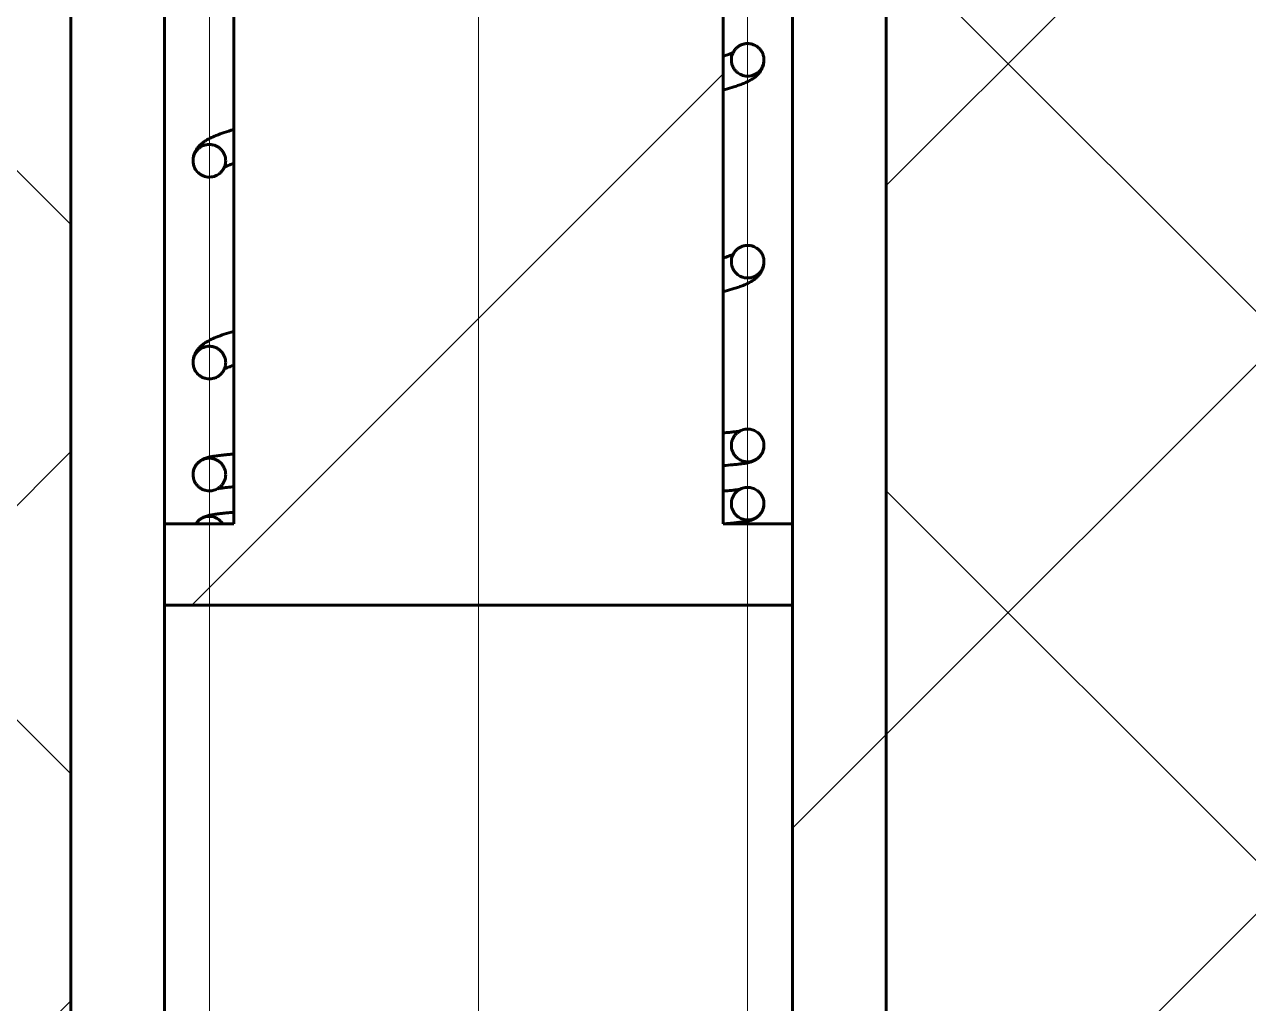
# Model space of a CAD drawing. Header units: millimetres. Extents: x -68 to 2520, y 0 to 297.
# Drawn here: x 2200.106 to 2203.257, y 207.591 to 210.112 of the extents above; entities that cross this region are included whole.
import ezdxf

# ---------------------------------------------------------------- set-up
doc = ezdxf.new("R2010")
doc.units = ezdxf.units.MM
for name, pattern in [('K5LT_AXLED', [13.660316, 9.160316, -1.5, 1.5, -1.5]), ('K5LT_BASIC', [0]), ('K5LT_THIN_INCLUDED_TO_HATCHING', [0])]:
    doc.linetypes.add(name, pattern=pattern)
doc.layers.add('Системный слой', color=7, linetype='Continuous')
pattern_1 = [(45, (0, 0), (-2.1213203, 2.1213203), [])]
pattern_2 = [(45, (0, 0), (-1.0606602, 1.0606602), [])]
pattern_3 = [(45, (0, 0), (-0.7071068, 0.7071068), []), (135, (0, 0), (-0.7071068, -0.7071068), [])]

# ---------------------------------------------------------------- blocks, each defined once
blk = doc.blocks.new('U44')
at = {"layer": 'Системный слой'}
h = blk.add_hatch(dxfattribs=at)
h.set_pattern_fill('Металл', angle=45, style=0, pattern_type=0)
h.set_pattern_definition(pattern_2)
h.paths.add_polyline_path([(2202.0831, 208.6163), (2200.4661, 208.6163), (2200.4661, 208.8263), (2200.6446, 208.8263), (2200.6446, 212.3963), (2200.8546, 212.6063), (2201.6946, 212.6063), (2201.9046, 212.3963), (2201.9046, 208.8263), (2202.0831, 208.8263)])
h = blk.add_hatch(dxfattribs=at)
h.set_pattern_fill('Неметалл', angle=45, style=0, pattern_type=0)
h.set_pattern_definition(pattern_3)
h.paths.add_polyline_path([(2202.3246, 205.8863), (2202.3246, 212.1863), (2206.0418, 212.1863), (2205.279, 207.1178), (2204.6629, 205.8566), (2203.3854, 204.0855), (2200.8594, 202.7789), (2198.7219, 203.5514), (2197.1429, 205.1888), (2196.5291, 207.7816), (2196.4751, 208.5113), (2196.4751, 210.6474), (2196.0899, 212.1863), (2200.2246, 212.1863), (2200.2246, 205.8863), (2200.2246, 205.5713), (2200.2298, 205.5713), (2200.2298, 205.3613), (2202.3193, 205.3613), (2202.3193, 205.5713), (2202.3246, 205.5713)])
h = blk.add_hatch(dxfattribs=at)
h.set_pattern_fill('Металл', angle=45, style=0, pattern_type=0)
h.set_pattern_definition(pattern_1)
h.paths.add_polyline_path([(2202.0831, 212.1863), (2202.3246, 212.1863), (2202.3246, 205.8863), (2202.0831, 205.8863)])
h.paths.add_polyline_path([(2200.2246, 212.1863), (2200.4661, 212.1863), (2200.4661, 205.8863), (2200.2246, 205.8863)])
at = {"layer": 'Системный слой', "color": 30, "linetype": 'K5LT_AXLED', "lineweight": 18, "true_color": 0xff8000}
for p, q in [((2201.2746, 203.3613), (2201.2746, 214.6063)), ((2200.5816, 213.2989), (2200.5816, 206.7789)), ((2201.9676, 213.2989), (2201.9676, 206.7789))]:
    blk.add_line(p, q, dxfattribs=at)
at = {"layer": 'Системный слой', "color": 5, "linetype": 'K5LT_BASIC', "lineweight": 60, "true_color": 0x0000ff}
for p, q in [((2200.6446, 208.8263), (2200.6446, 212.3963)), ((2201.9046, 208.8263), (2201.9046, 212.3963)), ((2200.2246, 212.1863), (2200.2246, 205.8863)), ((2200.4661, 212.1863), (2200.4661, 205.8863)), ((2202.0831, 212.1863), (2202.0831, 205.8863)), ((2202.3246, 212.1863), (2202.3246, 205.8863)), ((2200.6446, 208.8263), (2200.4661, 208.8263)), ((2200.4661, 208.6163), (2200.4661, 208.8263)), ((2200.5467, 208.8263), (2200.6165, 208.8263)), ((2202.0831, 208.8263), (2201.9046, 208.8263)), ((2202.0831, 208.6163), (2202.0831, 208.8263)), ((2200.4661, 208.6163), (2202.0831, 208.6163)), ((2200.6781, 208.6163), (2200.5204, 208.6163)), ((2200.8463, 208.6163), (2200.6884, 208.6163)), ((2201.0146, 208.6163), (2200.8564, 208.6163)), ((2201.1844, 208.6163), (2201.0243, 208.6163)), ((2201.6088, 208.6163), (2201.4503, 208.6163)), ((2201.7768, 208.6163), (2201.6189, 208.6163)), ((2201.9448, 208.6163), (2201.7869, 208.6163))]:
    blk.add_line(p, q, dxfattribs=at)
blk.add_arc((2200.5816, 208.8029), 0.042, 33.842, 146.158, dxfattribs=at)
at = {"layer": 'Системный слой', "color": 7, "linetype": 'K5LT_THIN_INCLUDED_TO_HATCHING', "lineweight": 18}
blk.add_open_spline([(2206.0276, 212.3963), (2206.2117, 209.9347), (2205.7568, 207.7548), (2204.6629, 205.8566), (2204.3054, 205.2362), (2203.9071, 204.5647), (2203.3854, 204.0855), (2202.706, 203.4614), (2201.6832, 202.8425), (2200.8594, 202.7789), (2199.5763, 202.6799), (2197.8447, 204.0206), (2197.1429, 205.1888), (2196.6059, 206.0827), (2196.5612, 207.3902), (2196.4751, 208.5113), (2196.4208, 209.218), (2196.574, 209.9483), (2196.4751, 210.6474), (2196.3913, 211.2396), (2196.2364, 211.8226), (2196.0105, 212.3963)], degree=3, knots=[0, 0, 0, 0, 1, 1, 1, 2, 2, 2, 3, 3, 3, 4, 4, 4, 5, 5, 5, 6, 6, 6, 7, 7, 7, 7], dxfattribs=at)
at = {"layer": 'Системный слой', "color": 5, "linetype": 'K5LT_BASIC', "lineweight": 60, "true_color": 0x0000ff}
for points, knots in [([(2201.9256, 210.0209), (2201.9256, 210.0246), (2201.9264, 210.031), (2201.9296, 210.0393), (2201.9335, 210.0458), (2201.9383, 210.0513), (2201.9441, 210.0559), (2201.9508, 210.0597), (2201.9589, 210.0623), (2201.9679, 210.0632), (2201.9769, 210.0621), (2201.9845, 210.0595), (2201.9909, 210.056), (2201.9964, 210.0517), (2202.0016, 210.046), (2202.0058, 210.0389), (2202.0088, 210.0303), (2202.0096, 210.0242), (2202.0096, 210.0209)], [0, 0, 0, 0, 1.592462, 2.785924, 3.828479, 4.866996, 5.899184, 7.021189, 8.189148, 9.563458, 10.873621, 12.085992, 13.033391, 14.033099, 15.089932, 16.33014, 17.573529, 19, 19, 19, 19]), ([(2201.9046, 210.0303), (2201.9098, 210.0319), (2201.9179, 210.0346), (2201.926, 210.0377), (2201.929, 210.039), (2201.9299, 210.0394)], [0, 0, 0, 0, 2.795788, 4.890683, 6, 6, 6, 6]), ([(2202.0096, 210.0209), (2202.0096, 210.0185), (2202.0093, 210.0143), (2202.0081, 210.0082), (2202.0064, 210.0026), (2202.0039, 209.9969), (2202.0005, 209.9912), (2201.9963, 209.9857), (2201.9911, 209.9802), (2201.9847, 209.9748), (2201.9769, 209.9696), (2201.9674, 209.9645), (2201.9565, 209.9598), (2201.9451, 209.9556), (2201.9299, 209.9506), (2201.9161, 209.9466), (2201.9062, 209.944), (2201.9046, 209.9436)], [0, 0, 0, 0, 0.710322, 1.273445, 1.87884, 2.539284, 3.272261, 4.102554, 5.062224, 6.198866, 7.566426, 9.216873, 11.035123, 12.815144, 14.595165, 17.436996, 18, 18, 18, 18]), ([(2202.0096, 210.0209), (2202.0096, 210.018), (2202.009, 210.0123), (2202.0065, 210.0045), (2202.003, 209.998), (2201.9988, 209.9926), (2201.9936, 209.9877), (2201.9871, 209.9834), (2201.9795, 209.9803), (2201.9714, 209.9788), (2201.9633, 209.9788), (2201.9553, 209.9804), (2201.9482, 209.9834), (2201.9419, 209.9874), (2201.9366, 209.9921), (2201.9319, 209.9982), (2201.9282, 210.0055), (2201.926, 210.0132), (2201.9256, 210.0185), (2201.9256, 210.0209)], [0, 0, 0, 0, 1.312746, 2.58758, 3.677722, 4.686463, 5.689731, 6.920865, 8.1983, 9.417929, 10.659337, 11.860724, 13.123598, 14.118512, 15.228288, 16.35239, 17.621424, 18.912975, 20, 20, 20, 20]), ([(2200.5396, 209.761), (2200.5396, 209.7634), (2200.5399, 209.7676), (2200.541, 209.7737), (2200.5428, 209.7793), (2200.5453, 209.785), (2200.5486, 209.7908), (2200.5529, 209.7965), (2200.5582, 209.8022), (2200.5649, 209.8079), (2200.5733, 209.8138), (2200.5845, 209.82), (2200.5997, 209.8268), (2200.6195, 209.834), (2200.6358, 209.8389), (2200.6446, 209.8412)], [0, 0, 0, 0, 0.631462, 1.136407, 1.684433, 2.288542, 2.966282, 3.743587, 4.654178, 5.746716, 7.084398, 8.746898, 10.824696, 13.400366, 16, 16, 16, 16]), ([(2200.6236, 209.761), (2200.6236, 209.7647), (2200.6227, 209.7711), (2200.6196, 209.7795), (2200.6156, 209.786), (2200.6108, 209.7914), (2200.6051, 209.7961), (2200.5983, 209.7998), (2200.5902, 209.8024), (2200.5813, 209.8033), (2200.5723, 209.8023), (2200.5646, 209.7997), (2200.5582, 209.7961), (2200.5527, 209.7918), (2200.5476, 209.7861), (2200.5433, 209.7791), (2200.5403, 209.7705), (2200.5396, 209.7643), (2200.5396, 209.761)], [0, 0, 0, 0, 1.592461, 2.785924, 3.828479, 4.866996, 5.899184, 7.021189, 8.189148, 9.563458, 10.873621, 12.085992, 13.033391, 14.033099, 15.089932, 16.33014, 17.573529, 19, 19, 19, 19]), ([(2200.5396, 209.761), (2200.5396, 209.7581), (2200.5402, 209.7524), (2200.5426, 209.7447), (2200.5461, 209.7381), (2200.5503, 209.7327), (2200.5555, 209.7278), (2200.562, 209.7235), (2200.5696, 209.7204), (2200.5778, 209.7189), (2200.5858, 209.719), (2200.5939, 209.7206), (2200.6009, 209.7235), (2200.6072, 209.7275), (2200.6125, 209.7323), (2200.6172, 209.7384), (2200.621, 209.7456), (2200.6231, 209.7534), (2200.6236, 209.7586), (2200.6236, 209.761)], [0, 0, 0, 0, 1.312746, 2.58758, 3.677722, 4.686463, 5.689731, 6.920865, 8.1983, 9.417929, 10.659337, 11.860724, 13.123598, 14.118512, 15.228288, 16.35239, 17.621424, 18.912975, 20, 20, 20, 20]), ([(2200.6446, 209.7542), (2200.6407, 209.7529), (2200.6315, 209.7496), (2200.6239, 209.7462), (2200.6206, 209.7445), (2200.62, 209.7442)], [0, 0, 0, 0, 2.062155, 5.274755, 6, 6, 6, 6]), ([(2201.9256, 209.5011), (2201.9256, 209.5048), (2201.9264, 209.5112), (2201.9296, 209.5196), (2201.9335, 209.5261), (2201.9383, 209.5315), (2201.9441, 209.5362), (2201.9508, 209.5399), (2201.9589, 209.5425), (2201.9679, 209.5435), (2201.9769, 209.5424), (2201.9845, 209.5398), (2201.9909, 209.5362), (2201.9964, 209.5319), (2202.0016, 209.5262), (2202.0058, 209.5192), (2202.0088, 209.5106), (2202.0096, 209.5044), (2202.0096, 209.5011)], [0, 0, 0, 0, 1.592462, 2.785924, 3.828479, 4.866996, 5.899184, 7.021189, 8.189148, 9.563458, 10.873621, 12.085992, 13.033391, 14.033099, 15.089932, 16.33014, 17.573529, 19, 19, 19, 19]), ([(2201.9046, 209.5106), (2201.9098, 209.5122), (2201.9179, 209.5149), (2201.926, 209.5179), (2201.929, 209.5192), (2201.9299, 209.5196)], [0, 0, 0, 0, 2.795788, 4.890683, 6, 6, 6, 6]), ([(2202.0096, 209.5011), (2202.0096, 209.4988), (2202.0093, 209.4945), (2202.0081, 209.4885), (2202.0064, 209.4828), (2202.0039, 209.4772), (2202.0005, 209.4715), (2201.9963, 209.4659), (2201.9911, 209.4604), (2201.9847, 209.4551), (2201.9769, 209.4498), (2201.9674, 209.4448), (2201.9565, 209.4401), (2201.9451, 209.4359), (2201.9299, 209.4309), (2201.9161, 209.4269), (2201.9062, 209.4243), (2201.9046, 209.4238)], [0, 0, 0, 0, 0.710322, 1.273445, 1.87884, 2.539284, 3.272261, 4.102554, 5.062224, 6.198866, 7.566426, 9.216873, 11.035123, 12.815144, 14.595165, 17.436996, 18, 18, 18, 18]), ([(2202.0096, 209.5011), (2202.0096, 209.4982), (2202.009, 209.4925), (2202.0065, 209.4848), (2202.003, 209.4782), (2201.9988, 209.4728), (2201.9936, 209.4679), (2201.9871, 209.4637), (2201.9795, 209.4606), (2201.9714, 209.459), (2201.9633, 209.4591), (2201.9553, 209.4607), (2201.9482, 209.4636), (2201.9419, 209.4676), (2201.9366, 209.4724), (2201.9319, 209.4785), (2201.9282, 209.4857), (2201.926, 209.4935), (2201.9256, 209.4987), (2201.9256, 209.5011)], [0, 0, 0, 0, 1.312746, 2.58758, 3.677722, 4.686463, 5.689731, 6.920865, 8.1983, 9.417929, 10.659337, 11.860724, 13.123598, 14.118512, 15.228288, 16.35239, 17.621424, 18.912975, 20, 20, 20, 20]), ([(2200.5396, 209.2412), (2200.5396, 209.2436), (2200.5399, 209.2479), (2200.541, 209.2539), (2200.5428, 209.2596), (2200.5453, 209.2653), (2200.5486, 209.271), (2200.5529, 209.2768), (2200.5582, 209.2825), (2200.5649, 209.2882), (2200.5733, 209.294), (2200.5845, 209.3002), (2200.5997, 209.3071), (2200.6195, 209.3143), (2200.6358, 209.3191), (2200.6446, 209.3215)], [0, 0, 0, 0, 0.631462, 1.136407, 1.684433, 2.288542, 2.966282, 3.743587, 4.654178, 5.746716, 7.084398, 8.746898, 10.824696, 13.400366, 16, 16, 16, 16]), ([(2200.6236, 209.2412), (2200.6236, 209.2449), (2200.6227, 209.2514), (2200.6196, 209.2597), (2200.6156, 209.2662), (2200.6108, 209.2716), (2200.6051, 209.2763), (2200.5983, 209.28), (2200.5902, 209.2827), (2200.5813, 209.2836), (2200.5723, 209.2825), (2200.5646, 209.2799), (2200.5582, 209.2764), (2200.5527, 209.272), (2200.5476, 209.2664), (2200.5433, 209.2593), (2200.5403, 209.2507), (2200.5396, 209.2445), (2200.5396, 209.2412)], [0, 0, 0, 0, 1.592461, 2.785924, 3.828479, 4.866996, 5.899184, 7.021189, 8.189148, 9.563458, 10.873621, 12.085992, 13.033391, 14.033099, 15.089932, 16.33014, 17.573529, 19, 19, 19, 19]), ([(2200.5396, 209.2412), (2200.5396, 209.2384), (2200.5402, 209.2327), (2200.5426, 209.2249), (2200.5461, 209.2184), (2200.5503, 209.2129), (2200.5555, 209.208), (2200.562, 209.2038), (2200.5696, 209.2007), (2200.5778, 209.1992), (2200.5858, 209.1992), (2200.5939, 209.2008), (2200.6009, 209.2037), (2200.6072, 209.2077), (2200.6125, 209.2125), (2200.6172, 209.2186), (2200.621, 209.2259), (2200.6231, 209.2336), (2200.6236, 209.2389), (2200.6236, 209.2412)], [0, 0, 0, 0, 1.312746, 2.58758, 3.677722, 4.686463, 5.689731, 6.920865, 8.1983, 9.417929, 10.659337, 11.860724, 13.123598, 14.118512, 15.228288, 16.35239, 17.621424, 18.912975, 20, 20, 20, 20]), ([(2200.6446, 209.2345), (2200.6407, 209.2331), (2200.6315, 209.2299), (2200.6239, 209.2265), (2200.6206, 209.2247), (2200.62, 209.2244)], [0, 0, 0, 0, 2.062155, 5.274755, 6, 6, 6, 6]), ([(2201.9046, 209.0602), (2201.9103, 209.0607), (2201.9208, 209.0616), (2201.9308, 209.0626), (2201.9363, 209.0633), (2201.9386, 209.0635), (2201.9401, 209.0637), (2201.9416, 209.0639), (2201.9443, 209.0643), (2201.9461, 209.0645), (2201.9474, 209.0647)], [0, 0, 0, 0, 3.141586, 6.148722, 7.15064, 7.651493, 8.152347, 8.6532, 9.152897, 11, 11, 11, 11]), ([(2201.9256, 209.0279), (2201.9256, 209.0292), (2201.9257, 209.0329), (2201.9269, 209.0393), (2201.9296, 209.0465), (2201.9337, 209.0532), (2201.9388, 209.0588), (2201.9447, 209.0634), (2201.9511, 209.0668), (2201.9577, 209.0689), (2201.9642, 209.07), (2201.9706, 209.07), (2201.9766, 209.0691), (2201.9824, 209.0674), (2201.988, 209.0648), (2201.9936, 209.0611), (2201.9989, 209.0563), (2202.0035, 209.0502), (2202.007, 209.0432), (2202.0091, 209.0356), (2202.0096, 209.0305), (2202.0096, 209.0279)], [0, 0, 0, 0, 0.635371, 1.848191, 3.225299, 4.497912, 5.750662, 6.9961, 8.226664, 9.356029, 10.466727, 11.5097, 12.52807, 13.498602, 14.516509, 15.628082, 16.814463, 18.099453, 19.412387, 20.730071, 22, 22, 22, 22]), ([(2201.9046, 208.976), (2201.9135, 208.9767), (2201.9271, 208.9779), (2201.9401, 208.9792), (2201.9462, 208.9799), (2201.9489, 208.9802), (2201.9508, 208.9804), (2201.9534, 208.9808), (2201.9565, 208.9812), (2201.96, 208.9817), (2201.9634, 208.9823), (2201.9667, 208.9829), (2201.9699, 208.9836), (2201.9732, 208.9844), (2201.9772, 208.9856), (2201.9823, 208.9875), (2201.9891, 208.9909), (2201.9958, 208.9961), (2202.0006, 209.0015), (2202.0042, 209.0069), (2202.0067, 209.0123), (2202.0084, 209.0176), (2202.0094, 209.0228), (2202.0096, 209.0263), (2202.0096, 209.0279)], [0, 0, 0, 0, 4.670773, 7.80962, 8.855432, 9.378304, 9.901176, 10.423771, 11.468961, 12.52152, 13.567838, 14.613222, 15.657429, 16.701635, 17.745841, 19.312683, 20.838583, 21.772542, 22.484127, 23.085285, 23.621368, 24.11109, 24.563671, 25, 25, 25, 25]), ([(2202.0096, 209.0279), (2202.0096, 209.0251), (2202.009, 209.0195), (2202.0066, 209.0118), (2202.0031, 209.0052), (2201.9988, 208.9995), (2201.9934, 208.9946), (2201.9869, 208.9904), (2201.9795, 208.9874), (2201.9719, 208.9859), (2201.9648, 208.9858), (2201.9586, 208.9868), (2201.9528, 208.9885), (2201.9471, 208.9911), (2201.9415, 208.9947), (2201.9363, 208.9996), (2201.9316, 209.0057), (2201.9282, 209.0126), (2201.9261, 209.0202), (2201.9256, 209.0252), (2201.9256, 209.0279)], [0, 0, 0, 0, 1.365395, 2.653236, 3.835292, 4.923251, 6.061444, 7.295259, 8.606467, 9.863945, 10.976345, 11.959094, 12.885543, 13.857199, 14.918257, 16.050726, 17.27733, 18.576625, 19.718251, 21, 21, 21, 21]), ([(2200.5396, 208.9529), (2200.5396, 208.9538), (2200.5396, 208.9559), (2200.54, 208.9596), (2200.5409, 208.964), (2200.5426, 208.969), (2200.5449, 208.9739), (2200.548, 208.9787), (2200.5518, 208.9832), (2200.5563, 208.9872), (2200.5613, 208.9906), (2200.5669, 208.9934), (2200.5722, 208.9954), (2200.5767, 208.9967), (2200.5805, 208.9977), (2200.5837, 208.9984), (2200.587, 208.999), (2200.5904, 208.9996), (2200.5946, 209.0003), (2200.5997, 209.001), (2200.6058, 209.0018), (2200.613, 209.0027), (2200.6223, 209.0037), (2200.633, 209.0047), (2200.641, 209.0054), (2200.6446, 209.0057)], [0, 0, 0, 0, 0.237357, 0.555433, 1.002449, 1.480709, 1.99571, 2.556545, 3.179596, 3.8964, 4.768094, 5.911397, 7.540704, 9.257313, 10.33169, 11.418209, 12.500098, 13.581986, 14.661971, 16.279521, 17.885864, 19.468194, 21.545338, 24.067699, 26, 26, 26, 26]), ([(2200.6236, 208.9529), (2200.6236, 208.9542), (2200.6234, 208.9579), (2200.6223, 208.9643), (2200.6195, 208.9715), (2200.6154, 208.9782), (2200.6104, 208.9838), (2200.6044, 208.9884), (2200.598, 208.9918), (2200.5914, 208.9939), (2200.5849, 208.995), (2200.5786, 208.995), (2200.5725, 208.9941), (2200.5668, 208.9924), (2200.5611, 208.9898), (2200.5555, 208.9861), (2200.5503, 208.9813), (2200.5457, 208.9752), (2200.5422, 208.9682), (2200.54, 208.9606), (2200.5396, 208.9555), (2200.5396, 208.9529)], [0, 0, 0, 0, 0.635371, 1.848191, 3.225299, 4.497912, 5.750662, 6.9961, 8.226663, 9.356029, 10.466727, 11.5097, 12.52807, 13.498602, 14.516509, 15.628082, 16.814463, 18.099453, 19.412387, 20.730071, 22, 22, 22, 22]), ([(2200.5396, 208.9529), (2200.5396, 208.9501), (2200.5401, 208.9445), (2200.5425, 208.9368), (2200.546, 208.9302), (2200.5504, 208.9245), (2200.5557, 208.9196), (2200.5622, 208.9154), (2200.5696, 208.9124), (2200.5773, 208.9109), (2200.5843, 208.9108), (2200.5906, 208.9118), (2200.5964, 208.9135), (2200.602, 208.9161), (2200.6076, 208.9197), (2200.6129, 208.9246), (2200.6175, 208.9307), (2200.6209, 208.9376), (2200.6231, 208.9452), (2200.6236, 208.9502), (2200.6236, 208.9529)], [0, 0, 0, 0, 1.365395, 2.653236, 3.835292, 4.923251, 6.061444, 7.295258, 8.606467, 9.863944, 10.976345, 11.959094, 12.885543, 13.857199, 14.918257, 16.050726, 17.27733, 18.576625, 19.71825, 21, 21, 21, 21]), ([(2200.6024, 208.9165), (2200.6036, 208.9167), (2200.6057, 208.9171), (2200.6097, 208.9177), (2200.614, 208.9182), (2200.62, 208.919), (2200.6296, 208.9201), (2200.6384, 208.9209), (2200.6446, 208.9215)], [0, 0, 0, 0, 1.42655, 2.239326, 3.455449, 4.658626, 6.245066, 9, 9, 9, 9]), ([(2201.9046, 208.9102), (2201.9103, 208.9107), (2201.9208, 208.9116), (2201.9308, 208.9126), (2201.9363, 208.9133), (2201.9386, 208.9135), (2201.9401, 208.9137), (2201.9416, 208.9139), (2201.9443, 208.9143), (2201.9461, 208.9145), (2201.9474, 208.9147)], [0, 0, 0, 0, 3.141586, 6.148722, 7.15064, 7.651493, 8.152347, 8.6532, 9.152897, 11, 11, 11, 11]), ([(2201.9256, 208.8779), (2201.9256, 208.8792), (2201.9257, 208.8829), (2201.9269, 208.8893), (2201.9296, 208.8965), (2201.9337, 208.9032), (2201.9388, 208.9088), (2201.9447, 208.9134), (2201.9511, 208.9168), (2201.9577, 208.9189), (2201.9642, 208.92), (2201.9706, 208.92), (2201.9766, 208.9191), (2201.9824, 208.9174), (2201.988, 208.9148), (2201.9936, 208.9111), (2201.9989, 208.9063), (2202.0035, 208.9002), (2202.007, 208.8932), (2202.0091, 208.8856), (2202.0096, 208.8805), (2202.0096, 208.8779)], [0, 0, 0, 0, 0.635371, 1.848191, 3.225299, 4.497912, 5.750662, 6.9961, 8.226664, 9.356029, 10.466727, 11.5097, 12.52807, 13.498602, 14.516509, 15.628082, 16.814463, 18.099453, 19.412387, 20.730071, 22, 22, 22, 22]), ([(2201.9086, 208.8263), (2201.916, 208.8269), (2201.9282, 208.828), (2201.9401, 208.8292), (2201.9462, 208.8299), (2201.9489, 208.8302), (2201.9508, 208.8304), (2201.9534, 208.8308), (2201.9565, 208.8312), (2201.96, 208.8317), (2201.9634, 208.8323), (2201.9667, 208.8329), (2201.9699, 208.8336), (2201.9732, 208.8344), (2201.9772, 208.8356), (2201.9823, 208.8375), (2201.9891, 208.8409), (2201.9958, 208.8461), (2202.0006, 208.8515), (2202.0042, 208.8569), (2202.0067, 208.8623), (2202.0084, 208.8676), (2202.0094, 208.8728), (2202.0096, 208.8763), (2202.0096, 208.8779)], [0, 0, 0, 0, 4.070256, 7.301823, 8.378528, 8.916845, 9.455163, 9.993195, 11.069259, 12.152911, 13.230136, 14.306401, 15.381453, 16.456504, 17.531556, 19.144682, 20.715657, 21.677204, 22.409809, 23.028725, 23.580643, 24.084832, 24.550782, 25, 25, 25, 25]), ([(2202.0096, 208.8779), (2202.0096, 208.8751), (2202.009, 208.8695), (2202.0066, 208.8618), (2202.0031, 208.8552), (2201.9988, 208.8495), (2201.9934, 208.8446), (2201.9869, 208.8404), (2201.9795, 208.8374), (2201.9719, 208.8359), (2201.9648, 208.8358), (2201.9586, 208.8368), (2201.9528, 208.8385), (2201.9471, 208.8411), (2201.9415, 208.8447), (2201.9363, 208.8496), (2201.9316, 208.8557), (2201.9282, 208.8626), (2201.9261, 208.8702), (2201.9256, 208.8752), (2201.9256, 208.8779)], [0, 0, 0, 0, 1.365395, 2.653236, 3.835292, 4.923251, 6.061444, 7.295259, 8.606467, 9.863945, 10.976345, 11.959094, 12.885543, 13.857199, 14.918257, 16.050726, 17.27733, 18.576625, 19.718251, 21, 21, 21, 21]), ([(2200.5465, 208.8263), (2200.547, 208.827), (2200.5486, 208.8294), (2200.5518, 208.8332), (2200.5563, 208.8372), (2200.5613, 208.8406), (2200.5668, 208.8434), (2200.5722, 208.8454), (2200.5766, 208.8467), (2200.5805, 208.8477), (2200.5837, 208.8484), (2200.587, 208.849), (2200.5904, 208.8496), (2200.5946, 208.8503), (2200.5997, 208.851), (2200.6058, 208.8518), (2200.613, 208.8527), (2200.6223, 208.8537), (2200.633, 208.8547), (2200.641, 208.8554), (2200.6446, 208.8557)], [0, 0, 0, 0, 0.226876, 0.77684, 1.411604, 2.183387, 3.195305, 4.637137, 6.164392, 7.116392, 8.07915, 9.037806, 9.996462, 10.953431, 12.386734, 13.810106, 15.212201, 17.052747, 19.287798, 21, 21, 21, 21])]:
    blk.add_open_spline(points, degree=3, knots=knots, dxfattribs=at)
blk = doc.blocks.new('U52')
at = {"layer": 'Системный слой'}
h = blk.add_hatch(dxfattribs=at)
h.set_pattern_fill('Металл', angle=45, style=0, pattern_type=0)
h.set_pattern_definition(pattern_2)
h.paths.add_polyline_path([(2202.0831, 208.6163), (2200.4661, 208.6163), (2200.4661, 208.8263), (2200.6446, 208.8263), (2200.6446, 212.3963), (2200.8546, 212.6063), (2201.6946, 212.6063), (2201.9046, 212.3963), (2201.9046, 208.8263), (2202.0831, 208.8263)])
h = blk.add_hatch(dxfattribs=at)
h.set_pattern_fill('Неметалл', angle=45, style=0, pattern_type=0)
h.set_pattern_definition(pattern_3)
h.paths.add_polyline_path([(2202.3246, 205.8863), (2202.3246, 212.1863), (2206.0418, 212.1863), (2205.279, 207.1178), (2204.6629, 205.8566), (2203.3854, 204.0855), (2200.8594, 202.7789), (2198.7219, 203.5514), (2197.1429, 205.1888), (2196.5291, 207.7816), (2196.4751, 208.5113), (2196.4751, 210.6474), (2196.0899, 212.1863), (2200.2246, 212.1863), (2200.2246, 205.8863), (2200.2246, 205.5713), (2200.2298, 205.5713), (2200.2298, 205.3613), (2202.3193, 205.3613), (2202.3193, 205.5713), (2202.3246, 205.5713)])
h = blk.add_hatch(dxfattribs=at)
h.set_pattern_fill('Металл', angle=45, style=0, pattern_type=0)
h.set_pattern_definition(pattern_1)
h.paths.add_polyline_path([(2202.0831, 212.1863), (2202.3246, 212.1863), (2202.3246, 205.8863), (2202.0831, 205.8863)])
h.paths.add_polyline_path([(2200.2246, 212.1863), (2200.4661, 212.1863), (2200.4661, 205.8863), (2200.2246, 205.8863)])
at = {"layer": 'Системный слой', "color": 30, "linetype": 'K5LT_AXLED', "lineweight": 18, "true_color": 0xff8000}
for p, q in [((2201.2746, 203.3613), (2201.2746, 214.6063)), ((2200.5816, 213.2989), (2200.5816, 206.7789)), ((2201.9676, 213.2989), (2201.9676, 206.7789))]:
    blk.add_line(p, q, dxfattribs=at)
at = {"layer": 'Системный слой', "color": 5, "linetype": 'K5LT_BASIC', "lineweight": 60, "true_color": 0x0000ff}
for p, q in [((2200.6446, 208.8263), (2200.6446, 212.3963)), ((2201.9046, 208.8263), (2201.9046, 212.3963)), ((2200.2246, 212.1863), (2200.2246, 205.8863)), ((2200.4661, 212.1863), (2200.4661, 205.8863)), ((2202.0831, 212.1863), (2202.0831, 205.8863)), ((2202.3246, 212.1863), (2202.3246, 205.8863)), ((2200.6446, 208.8263), (2200.4661, 208.8263)), ((2200.4661, 208.6163), (2200.4661, 208.8263)), ((2200.5467, 208.8263), (2200.6165, 208.8263)), ((2202.0831, 208.8263), (2201.9046, 208.8263)), ((2202.0831, 208.6163), (2202.0831, 208.8263)), ((2200.4661, 208.6163), (2202.0831, 208.6163)), ((2200.6781, 208.6163), (2200.5204, 208.6163)), ((2200.8463, 208.6163), (2200.6884, 208.6163)), ((2201.0146, 208.6163), (2200.8564, 208.6163)), ((2201.1844, 208.6163), (2201.0243, 208.6163)), ((2201.6088, 208.6163), (2201.4503, 208.6163)), ((2201.7768, 208.6163), (2201.6189, 208.6163)), ((2201.9448, 208.6163), (2201.7869, 208.6163))]:
    blk.add_line(p, q, dxfattribs=at)
blk.add_arc((2200.5816, 208.8029), 0.042, 33.842, 146.158, dxfattribs=at)
at = {"layer": 'Системный слой', "color": 7, "linetype": 'K5LT_THIN_INCLUDED_TO_HATCHING', "lineweight": 18}
blk.add_open_spline([(2206.0276, 212.3963), (2206.2117, 209.9347), (2205.7568, 207.7548), (2204.6629, 205.8566), (2204.3054, 205.2362), (2203.9071, 204.5647), (2203.3854, 204.0855), (2202.706, 203.4614), (2201.6832, 202.8425), (2200.8594, 202.7789), (2199.5763, 202.6799), (2197.8447, 204.0206), (2197.1429, 205.1888), (2196.6059, 206.0827), (2196.5612, 207.3902), (2196.4751, 208.5113), (2196.4208, 209.218), (2196.574, 209.9483), (2196.4751, 210.6474), (2196.3913, 211.2396), (2196.2364, 211.8226), (2196.0105, 212.3963)], degree=3, knots=[0, 0, 0, 0, 1, 1, 1, 2, 2, 2, 3, 3, 3, 4, 4, 4, 5, 5, 5, 6, 6, 6, 7, 7, 7, 7], dxfattribs=at)
at = {"layer": 'Системный слой', "color": 5, "linetype": 'K5LT_BASIC', "lineweight": 60, "true_color": 0x0000ff}
for points, knots in [([(2201.9256, 210.0209), (2201.9256, 210.0246), (2201.9264, 210.031), (2201.9296, 210.0393), (2201.9335, 210.0458), (2201.9383, 210.0513), (2201.9441, 210.0559), (2201.9508, 210.0597), (2201.9589, 210.0623), (2201.9679, 210.0632), (2201.9769, 210.0621), (2201.9845, 210.0595), (2201.9909, 210.056), (2201.9964, 210.0517), (2202.0016, 210.046), (2202.0058, 210.0389), (2202.0088, 210.0303), (2202.0096, 210.0242), (2202.0096, 210.0209)], [0, 0, 0, 0, 1.592462, 2.785924, 3.828479, 4.866996, 5.899184, 7.021189, 8.189148, 9.563458, 10.873621, 12.085992, 13.033391, 14.033099, 15.089932, 16.33014, 17.573529, 19, 19, 19, 19]), ([(2201.9046, 210.0303), (2201.9098, 210.0319), (2201.9179, 210.0346), (2201.926, 210.0377), (2201.929, 210.039), (2201.9299, 210.0394)], [0, 0, 0, 0, 2.795788, 4.890683, 6, 6, 6, 6]), ([(2202.0096, 210.0209), (2202.0096, 210.0185), (2202.0093, 210.0143), (2202.0081, 210.0082), (2202.0064, 210.0026), (2202.0039, 209.9969), (2202.0005, 209.9912), (2201.9963, 209.9857), (2201.9911, 209.9802), (2201.9847, 209.9748), (2201.9769, 209.9696), (2201.9674, 209.9645), (2201.9565, 209.9598), (2201.9451, 209.9556), (2201.9299, 209.9506), (2201.9161, 209.9466), (2201.9062, 209.944), (2201.9046, 209.9436)], [0, 0, 0, 0, 0.710322, 1.273445, 1.87884, 2.539284, 3.272261, 4.102554, 5.062224, 6.198866, 7.566426, 9.216873, 11.035123, 12.815144, 14.595165, 17.436996, 18, 18, 18, 18]), ([(2202.0096, 210.0209), (2202.0096, 210.018), (2202.009, 210.0123), (2202.0065, 210.0045), (2202.003, 209.998), (2201.9988, 209.9926), (2201.9936, 209.9877), (2201.9871, 209.9834), (2201.9795, 209.9803), (2201.9714, 209.9788), (2201.9633, 209.9788), (2201.9553, 209.9804), (2201.9482, 209.9834), (2201.9419, 209.9874), (2201.9366, 209.9921), (2201.9319, 209.9982), (2201.9282, 210.0055), (2201.926, 210.0132), (2201.9256, 210.0185), (2201.9256, 210.0209)], [0, 0, 0, 0, 1.312746, 2.58758, 3.677722, 4.686463, 5.689731, 6.920865, 8.1983, 9.417929, 10.659337, 11.860724, 13.123598, 14.118512, 15.228288, 16.35239, 17.621424, 18.912975, 20, 20, 20, 20]), ([(2200.5396, 209.761), (2200.5396, 209.7634), (2200.5399, 209.7676), (2200.541, 209.7737), (2200.5428, 209.7793), (2200.5453, 209.785), (2200.5486, 209.7908), (2200.5529, 209.7965), (2200.5582, 209.8022), (2200.5649, 209.8079), (2200.5733, 209.8138), (2200.5845, 209.82), (2200.5997, 209.8268), (2200.6195, 209.834), (2200.6358, 209.8389), (2200.6446, 209.8412)], [0, 0, 0, 0, 0.631462, 1.136407, 1.684433, 2.288542, 2.966282, 3.743587, 4.654178, 5.746716, 7.084398, 8.746898, 10.824696, 13.400366, 16, 16, 16, 16]), ([(2200.6236, 209.761), (2200.6236, 209.7647), (2200.6227, 209.7711), (2200.6196, 209.7795), (2200.6156, 209.786), (2200.6108, 209.7914), (2200.6051, 209.7961), (2200.5983, 209.7998), (2200.5902, 209.8024), (2200.5813, 209.8033), (2200.5723, 209.8023), (2200.5646, 209.7997), (2200.5582, 209.7961), (2200.5527, 209.7918), (2200.5476, 209.7861), (2200.5433, 209.7791), (2200.5403, 209.7705), (2200.5396, 209.7643), (2200.5396, 209.761)], [0, 0, 0, 0, 1.592461, 2.785924, 3.828479, 4.866996, 5.899184, 7.021189, 8.189148, 9.563458, 10.873621, 12.085992, 13.033391, 14.033099, 15.089932, 16.33014, 17.573529, 19, 19, 19, 19]), ([(2200.5396, 209.761), (2200.5396, 209.7581), (2200.5402, 209.7524), (2200.5426, 209.7447), (2200.5461, 209.7381), (2200.5503, 209.7327), (2200.5555, 209.7278), (2200.562, 209.7235), (2200.5696, 209.7204), (2200.5778, 209.7189), (2200.5858, 209.719), (2200.5939, 209.7206), (2200.6009, 209.7235), (2200.6072, 209.7275), (2200.6125, 209.7323), (2200.6172, 209.7384), (2200.621, 209.7456), (2200.6231, 209.7534), (2200.6236, 209.7586), (2200.6236, 209.761)], [0, 0, 0, 0, 1.312746, 2.58758, 3.677722, 4.686463, 5.689731, 6.920865, 8.1983, 9.417929, 10.659337, 11.860724, 13.123598, 14.118512, 15.228288, 16.35239, 17.621424, 18.912975, 20, 20, 20, 20]), ([(2200.6446, 209.7542), (2200.6407, 209.7529), (2200.6315, 209.7496), (2200.6239, 209.7462), (2200.6206, 209.7445), (2200.62, 209.7442)], [0, 0, 0, 0, 2.062155, 5.274755, 6, 6, 6, 6]), ([(2201.9256, 209.5011), (2201.9256, 209.5048), (2201.9264, 209.5112), (2201.9296, 209.5196), (2201.9335, 209.5261), (2201.9383, 209.5315), (2201.9441, 209.5362), (2201.9508, 209.5399), (2201.9589, 209.5425), (2201.9679, 209.5435), (2201.9769, 209.5424), (2201.9845, 209.5398), (2201.9909, 209.5362), (2201.9964, 209.5319), (2202.0016, 209.5262), (2202.0058, 209.5192), (2202.0088, 209.5106), (2202.0096, 209.5044), (2202.0096, 209.5011)], [0, 0, 0, 0, 1.592462, 2.785924, 3.828479, 4.866996, 5.899184, 7.021189, 8.189148, 9.563458, 10.873621, 12.085992, 13.033391, 14.033099, 15.089932, 16.33014, 17.573529, 19, 19, 19, 19]), ([(2201.9046, 209.5106), (2201.9098, 209.5122), (2201.9179, 209.5149), (2201.926, 209.5179), (2201.929, 209.5192), (2201.9299, 209.5196)], [0, 0, 0, 0, 2.795788, 4.890683, 6, 6, 6, 6]), ([(2202.0096, 209.5011), (2202.0096, 209.4988), (2202.0093, 209.4945), (2202.0081, 209.4885), (2202.0064, 209.4828), (2202.0039, 209.4772), (2202.0005, 209.4715), (2201.9963, 209.4659), (2201.9911, 209.4604), (2201.9847, 209.4551), (2201.9769, 209.4498), (2201.9674, 209.4448), (2201.9565, 209.4401), (2201.9451, 209.4359), (2201.9299, 209.4309), (2201.9161, 209.4269), (2201.9062, 209.4243), (2201.9046, 209.4238)], [0, 0, 0, 0, 0.710322, 1.273445, 1.87884, 2.539284, 3.272261, 4.102554, 5.062224, 6.198866, 7.566426, 9.216873, 11.035123, 12.815144, 14.595165, 17.436996, 18, 18, 18, 18]), ([(2202.0096, 209.5011), (2202.0096, 209.4982), (2202.009, 209.4925), (2202.0065, 209.4848), (2202.003, 209.4782), (2201.9988, 209.4728), (2201.9936, 209.4679), (2201.9871, 209.4637), (2201.9795, 209.4606), (2201.9714, 209.459), (2201.9633, 209.4591), (2201.9553, 209.4607), (2201.9482, 209.4636), (2201.9419, 209.4676), (2201.9366, 209.4724), (2201.9319, 209.4785), (2201.9282, 209.4857), (2201.926, 209.4935), (2201.9256, 209.4987), (2201.9256, 209.5011)], [0, 0, 0, 0, 1.312746, 2.58758, 3.677722, 4.686463, 5.689731, 6.920865, 8.1983, 9.417929, 10.659337, 11.860724, 13.123598, 14.118512, 15.228288, 16.35239, 17.621424, 18.912975, 20, 20, 20, 20]), ([(2200.5396, 209.2412), (2200.5396, 209.2436), (2200.5399, 209.2479), (2200.541, 209.2539), (2200.5428, 209.2596), (2200.5453, 209.2653), (2200.5486, 209.271), (2200.5529, 209.2768), (2200.5582, 209.2825), (2200.5649, 209.2882), (2200.5733, 209.294), (2200.5845, 209.3002), (2200.5997, 209.3071), (2200.6195, 209.3143), (2200.6358, 209.3191), (2200.6446, 209.3215)], [0, 0, 0, 0, 0.631462, 1.136407, 1.684433, 2.288542, 2.966282, 3.743587, 4.654178, 5.746716, 7.084398, 8.746898, 10.824696, 13.400366, 16, 16, 16, 16]), ([(2200.6236, 209.2412), (2200.6236, 209.2449), (2200.6227, 209.2514), (2200.6196, 209.2597), (2200.6156, 209.2662), (2200.6108, 209.2716), (2200.6051, 209.2763), (2200.5983, 209.28), (2200.5902, 209.2827), (2200.5813, 209.2836), (2200.5723, 209.2825), (2200.5646, 209.2799), (2200.5582, 209.2764), (2200.5527, 209.272), (2200.5476, 209.2664), (2200.5433, 209.2593), (2200.5403, 209.2507), (2200.5396, 209.2445), (2200.5396, 209.2412)], [0, 0, 0, 0, 1.592461, 2.785924, 3.828479, 4.866996, 5.899184, 7.021189, 8.189148, 9.563458, 10.873621, 12.085992, 13.033391, 14.033099, 15.089932, 16.33014, 17.573529, 19, 19, 19, 19]), ([(2200.5396, 209.2412), (2200.5396, 209.2384), (2200.5402, 209.2327), (2200.5426, 209.2249), (2200.5461, 209.2184), (2200.5503, 209.2129), (2200.5555, 209.208), (2200.562, 209.2038), (2200.5696, 209.2007), (2200.5778, 209.1992), (2200.5858, 209.1992), (2200.5939, 209.2008), (2200.6009, 209.2037), (2200.6072, 209.2077), (2200.6125, 209.2125), (2200.6172, 209.2186), (2200.621, 209.2259), (2200.6231, 209.2336), (2200.6236, 209.2389), (2200.6236, 209.2412)], [0, 0, 0, 0, 1.312746, 2.58758, 3.677722, 4.686463, 5.689731, 6.920865, 8.1983, 9.417929, 10.659337, 11.860724, 13.123598, 14.118512, 15.228288, 16.35239, 17.621424, 18.912975, 20, 20, 20, 20]), ([(2200.6446, 209.2345), (2200.6407, 209.2331), (2200.6315, 209.2299), (2200.6239, 209.2265), (2200.6206, 209.2247), (2200.62, 209.2244)], [0, 0, 0, 0, 2.062155, 5.274755, 6, 6, 6, 6]), ([(2201.9046, 209.0602), (2201.9103, 209.0607), (2201.9208, 209.0616), (2201.9308, 209.0626), (2201.9363, 209.0633), (2201.9386, 209.0635), (2201.9401, 209.0637), (2201.9416, 209.0639), (2201.9443, 209.0643), (2201.9461, 209.0645), (2201.9474, 209.0647)], [0, 0, 0, 0, 3.141586, 6.148722, 7.15064, 7.651493, 8.152347, 8.6532, 9.152897, 11, 11, 11, 11]), ([(2201.9256, 209.0279), (2201.9256, 209.0292), (2201.9257, 209.0329), (2201.9269, 209.0393), (2201.9296, 209.0465), (2201.9337, 209.0532), (2201.9388, 209.0588), (2201.9447, 209.0634), (2201.9511, 209.0668), (2201.9577, 209.0689), (2201.9642, 209.07), (2201.9706, 209.07), (2201.9766, 209.0691), (2201.9824, 209.0674), (2201.988, 209.0648), (2201.9936, 209.0611), (2201.9989, 209.0563), (2202.0035, 209.0502), (2202.007, 209.0432), (2202.0091, 209.0356), (2202.0096, 209.0305), (2202.0096, 209.0279)], [0, 0, 0, 0, 0.635371, 1.848191, 3.225299, 4.497912, 5.750662, 6.9961, 8.226664, 9.356029, 10.466727, 11.5097, 12.52807, 13.498602, 14.516509, 15.628082, 16.814463, 18.099453, 19.412387, 20.730071, 22, 22, 22, 22]), ([(2201.9046, 208.976), (2201.9135, 208.9767), (2201.9271, 208.9779), (2201.9401, 208.9792), (2201.9462, 208.9799), (2201.9489, 208.9802), (2201.9508, 208.9804), (2201.9534, 208.9808), (2201.9565, 208.9812), (2201.96, 208.9817), (2201.9634, 208.9823), (2201.9667, 208.9829), (2201.9699, 208.9836), (2201.9732, 208.9844), (2201.9772, 208.9856), (2201.9823, 208.9875), (2201.9891, 208.9909), (2201.9958, 208.9961), (2202.0006, 209.0015), (2202.0042, 209.0069), (2202.0067, 209.0123), (2202.0084, 209.0176), (2202.0094, 209.0228), (2202.0096, 209.0263), (2202.0096, 209.0279)], [0, 0, 0, 0, 4.670773, 7.80962, 8.855432, 9.378304, 9.901176, 10.423771, 11.468961, 12.52152, 13.567838, 14.613222, 15.657429, 16.701635, 17.745841, 19.312683, 20.838583, 21.772542, 22.484127, 23.085285, 23.621368, 24.11109, 24.563671, 25, 25, 25, 25]), ([(2202.0096, 209.0279), (2202.0096, 209.0251), (2202.009, 209.0195), (2202.0066, 209.0118), (2202.0031, 209.0052), (2201.9988, 208.9995), (2201.9934, 208.9946), (2201.9869, 208.9904), (2201.9795, 208.9874), (2201.9719, 208.9859), (2201.9648, 208.9858), (2201.9586, 208.9868), (2201.9528, 208.9885), (2201.9471, 208.9911), (2201.9415, 208.9947), (2201.9363, 208.9996), (2201.9316, 209.0057), (2201.9282, 209.0126), (2201.9261, 209.0202), (2201.9256, 209.0252), (2201.9256, 209.0279)], [0, 0, 0, 0, 1.365395, 2.653236, 3.835292, 4.923251, 6.061444, 7.295259, 8.606467, 9.863945, 10.976345, 11.959094, 12.885543, 13.857199, 14.918257, 16.050726, 17.27733, 18.576625, 19.718251, 21, 21, 21, 21]), ([(2200.5396, 208.9529), (2200.5396, 208.9538), (2200.5396, 208.9559), (2200.54, 208.9596), (2200.5409, 208.964), (2200.5426, 208.969), (2200.5449, 208.9739), (2200.548, 208.9787), (2200.5518, 208.9832), (2200.5563, 208.9872), (2200.5613, 208.9906), (2200.5669, 208.9934), (2200.5722, 208.9954), (2200.5767, 208.9967), (2200.5805, 208.9977), (2200.5837, 208.9984), (2200.587, 208.999), (2200.5904, 208.9996), (2200.5946, 209.0003), (2200.5997, 209.001), (2200.6058, 209.0018), (2200.613, 209.0027), (2200.6223, 209.0037), (2200.633, 209.0047), (2200.641, 209.0054), (2200.6446, 209.0057)], [0, 0, 0, 0, 0.237357, 0.555433, 1.002449, 1.480709, 1.99571, 2.556545, 3.179596, 3.8964, 4.768094, 5.911397, 7.540704, 9.257313, 10.33169, 11.418209, 12.500098, 13.581986, 14.661971, 16.279521, 17.885864, 19.468194, 21.545338, 24.067699, 26, 26, 26, 26]), ([(2200.6236, 208.9529), (2200.6236, 208.9542), (2200.6234, 208.9579), (2200.6223, 208.9643), (2200.6195, 208.9715), (2200.6154, 208.9782), (2200.6104, 208.9838), (2200.6044, 208.9884), (2200.598, 208.9918), (2200.5914, 208.9939), (2200.5849, 208.995), (2200.5786, 208.995), (2200.5725, 208.9941), (2200.5668, 208.9924), (2200.5611, 208.9898), (2200.5555, 208.9861), (2200.5503, 208.9813), (2200.5457, 208.9752), (2200.5422, 208.9682), (2200.54, 208.9606), (2200.5396, 208.9555), (2200.5396, 208.9529)], [0, 0, 0, 0, 0.635371, 1.848191, 3.225299, 4.497912, 5.750662, 6.9961, 8.226663, 9.356029, 10.466727, 11.5097, 12.52807, 13.498602, 14.516509, 15.628082, 16.814463, 18.099453, 19.412387, 20.730071, 22, 22, 22, 22]), ([(2200.5396, 208.9529), (2200.5396, 208.9501), (2200.5401, 208.9445), (2200.5425, 208.9368), (2200.546, 208.9302), (2200.5504, 208.9245), (2200.5557, 208.9196), (2200.5622, 208.9154), (2200.5696, 208.9124), (2200.5773, 208.9109), (2200.5843, 208.9108), (2200.5906, 208.9118), (2200.5964, 208.9135), (2200.602, 208.9161), (2200.6076, 208.9197), (2200.6129, 208.9246), (2200.6175, 208.9307), (2200.6209, 208.9376), (2200.6231, 208.9452), (2200.6236, 208.9502), (2200.6236, 208.9529)], [0, 0, 0, 0, 1.365395, 2.653236, 3.835292, 4.923251, 6.061444, 7.295258, 8.606467, 9.863944, 10.976345, 11.959094, 12.885543, 13.857199, 14.918257, 16.050726, 17.27733, 18.576625, 19.71825, 21, 21, 21, 21]), ([(2200.6024, 208.9165), (2200.6036, 208.9167), (2200.6057, 208.9171), (2200.6097, 208.9177), (2200.614, 208.9182), (2200.62, 208.919), (2200.6296, 208.9201), (2200.6384, 208.9209), (2200.6446, 208.9215)], [0, 0, 0, 0, 1.42655, 2.239326, 3.455449, 4.658626, 6.245066, 9, 9, 9, 9]), ([(2201.9046, 208.9102), (2201.9103, 208.9107), (2201.9208, 208.9116), (2201.9308, 208.9126), (2201.9363, 208.9133), (2201.9386, 208.9135), (2201.9401, 208.9137), (2201.9416, 208.9139), (2201.9443, 208.9143), (2201.9461, 208.9145), (2201.9474, 208.9147)], [0, 0, 0, 0, 3.141586, 6.148722, 7.15064, 7.651493, 8.152347, 8.6532, 9.152897, 11, 11, 11, 11]), ([(2201.9256, 208.8779), (2201.9256, 208.8792), (2201.9257, 208.8829), (2201.9269, 208.8893), (2201.9296, 208.8965), (2201.9337, 208.9032), (2201.9388, 208.9088), (2201.9447, 208.9134), (2201.9511, 208.9168), (2201.9577, 208.9189), (2201.9642, 208.92), (2201.9706, 208.92), (2201.9766, 208.9191), (2201.9824, 208.9174), (2201.988, 208.9148), (2201.9936, 208.9111), (2201.9989, 208.9063), (2202.0035, 208.9002), (2202.007, 208.8932), (2202.0091, 208.8856), (2202.0096, 208.8805), (2202.0096, 208.8779)], [0, 0, 0, 0, 0.635371, 1.848191, 3.225299, 4.497912, 5.750662, 6.9961, 8.226664, 9.356029, 10.466727, 11.5097, 12.52807, 13.498602, 14.516509, 15.628082, 16.814463, 18.099453, 19.412387, 20.730071, 22, 22, 22, 22]), ([(2201.9086, 208.8263), (2201.916, 208.8269), (2201.9282, 208.828), (2201.9401, 208.8292), (2201.9462, 208.8299), (2201.9489, 208.8302), (2201.9508, 208.8304), (2201.9534, 208.8308), (2201.9565, 208.8312), (2201.96, 208.8317), (2201.9634, 208.8323), (2201.9667, 208.8329), (2201.9699, 208.8336), (2201.9732, 208.8344), (2201.9772, 208.8356), (2201.9823, 208.8375), (2201.9891, 208.8409), (2201.9958, 208.8461), (2202.0006, 208.8515), (2202.0042, 208.8569), (2202.0067, 208.8623), (2202.0084, 208.8676), (2202.0094, 208.8728), (2202.0096, 208.8763), (2202.0096, 208.8779)], [0, 0, 0, 0, 4.070256, 7.301823, 8.378528, 8.916845, 9.455163, 9.993195, 11.069259, 12.152911, 13.230136, 14.306401, 15.381453, 16.456504, 17.531556, 19.144682, 20.715657, 21.677204, 22.409809, 23.028725, 23.580643, 24.084832, 24.550782, 25, 25, 25, 25]), ([(2202.0096, 208.8779), (2202.0096, 208.8751), (2202.009, 208.8695), (2202.0066, 208.8618), (2202.0031, 208.8552), (2201.9988, 208.8495), (2201.9934, 208.8446), (2201.9869, 208.8404), (2201.9795, 208.8374), (2201.9719, 208.8359), (2201.9648, 208.8358), (2201.9586, 208.8368), (2201.9528, 208.8385), (2201.9471, 208.8411), (2201.9415, 208.8447), (2201.9363, 208.8496), (2201.9316, 208.8557), (2201.9282, 208.8626), (2201.9261, 208.8702), (2201.9256, 208.8752), (2201.9256, 208.8779)], [0, 0, 0, 0, 1.365395, 2.653236, 3.835292, 4.923251, 6.061444, 7.295259, 8.606467, 9.863945, 10.976345, 11.959094, 12.885543, 13.857199, 14.918257, 16.050726, 17.27733, 18.576625, 19.718251, 21, 21, 21, 21]), ([(2200.5465, 208.8263), (2200.547, 208.827), (2200.5486, 208.8294), (2200.5518, 208.8332), (2200.5563, 208.8372), (2200.5613, 208.8406), (2200.5668, 208.8434), (2200.5722, 208.8454), (2200.5766, 208.8467), (2200.5805, 208.8477), (2200.5837, 208.8484), (2200.587, 208.849), (2200.5904, 208.8496), (2200.5946, 208.8503), (2200.5997, 208.851), (2200.6058, 208.8518), (2200.613, 208.8527), (2200.6223, 208.8537), (2200.633, 208.8547), (2200.641, 208.8554), (2200.6446, 208.8557)], [0, 0, 0, 0, 0.226876, 0.77684, 1.411604, 2.183387, 3.195305, 4.637137, 6.164392, 7.116392, 8.07915, 9.037806, 9.996462, 10.953431, 12.386734, 13.810106, 15.212201, 17.052747, 19.287798, 21, 21, 21, 21])]:
    blk.add_open_spline(points, degree=3, knots=knots, dxfattribs=at)

msp = doc.modelspace()

# ---------------------------------------------------------------- block references
at = {"layer": 'Системный слой'}
for name in ['U44', 'U52']:
    msp.add_blockref(name, (0, 0), dxfattribs=at)

doc.saveas('drawing.dxf')
